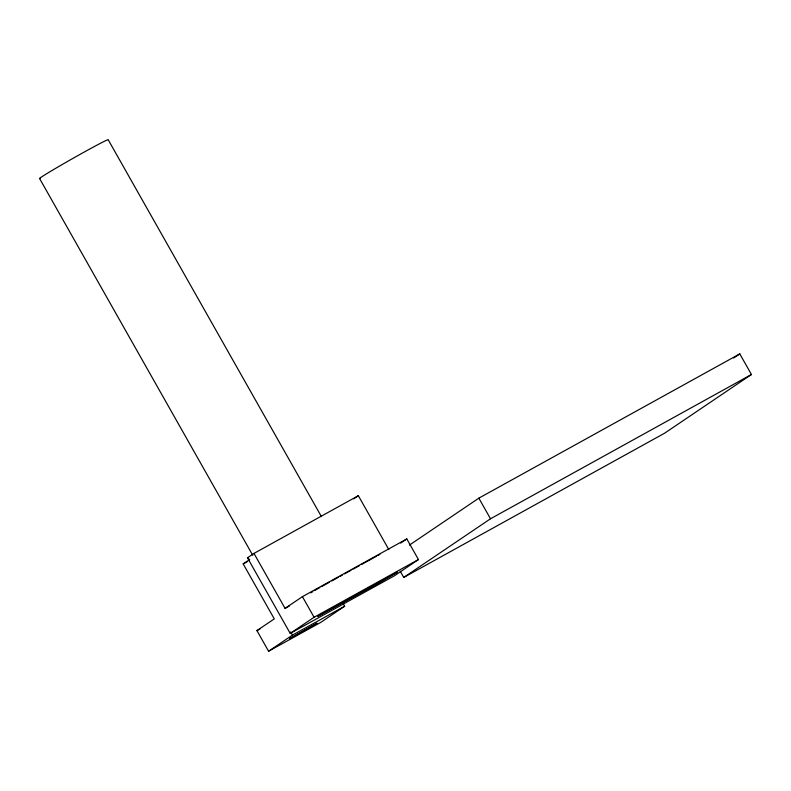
<?xml version="1.0" encoding="UTF-8"?>
<svg xmlns="http://www.w3.org/2000/svg" width="791" height="791" viewBox="0 0 791 791"><rect width="100%" height="100%" fill="white"/><g stroke="black" fill="none" stroke-linecap="round" stroke-linejoin="round"><path stroke-width="1.19" d="M253.97 553.413L285.067 608.378L302.419 596.651L406.801 538.938L418.459 559.553L394.6 575.68L290.218 633.393L247.454 557.813L253.97 553.413L358.343 495.7L388.846 549.616M342.849 603.068L344.639 606.242L320.78 622.379L268.584 651.23L256.927 630.615L274.279 618.888L243.183 563.914L249.689 559.514M353.696 498.844L358.343 495.7M400.671 543.081L406.801 538.938M409.422 545.098L478.842 498.162L739.783 353.884L751.45 374.499L664.667 433.161L403.726 577.44L400.236 571.26M290.218 633.393L314.086 617.267L418.459 559.553M268.584 651.23L292.452 635.104L344.639 606.242M403.726 577.44L490.509 518.777L751.45 374.499M733.662 358.026L739.783 353.884M310.754 592.845L312.742 591.668M314.581 590.59L319.821 587.594M321.591 586.596L329.58 582.166M243.183 563.914L247.445 561.561M331.726 580.98L338.143 577.43M340.278 576.253L342.424 575.067M344.56 573.88L350.977 570.331M353.122 569.154L359.539 565.605M361.675 564.418L376.654 556.142M285.067 608.378L289.368 606.005M256.927 630.615L260.12 628.855M377.722 555.559L379.848 554.392M247.454 557.813L248.947 558.95M478.842 498.162L490.509 518.777M321.423 516.612L108.209 139.77A39.491 1.107 -29.5 0 0 71.091 159.426A39.491 1.107 -29.5 0 0 40.282 178.371M302.419 596.651L314.086 617.267M39.55 178.45L252.764 555.302M290.653 631.93L292.452 635.104M290.07 638.317L289.605 638.713L317.112 623.17L290.07 638.317M318.476 615.902L317.784 616.426L379.067 582.937L397.398 572.14L318.476 615.902"/></g></svg>
